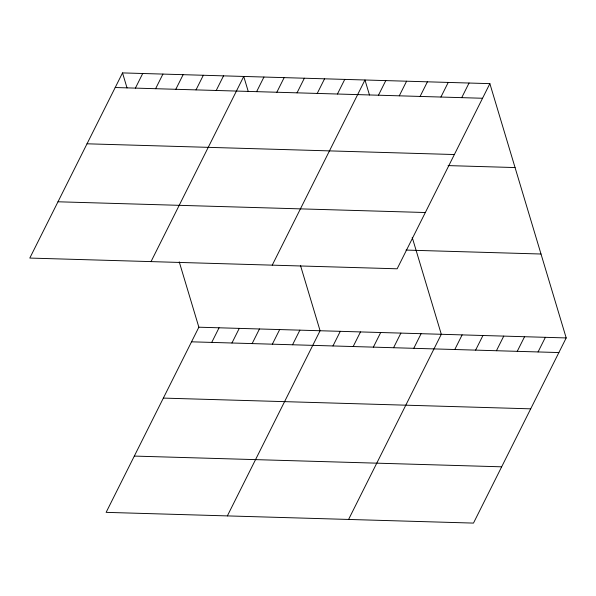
<?xml version="1.0" encoding="UTF-8"?>
<svg xmlns="http://www.w3.org/2000/svg" width="596" height="596" viewBox="0 0 596 596"><rect width="100%" height="100%" fill="white"/><g stroke="black" fill="none" stroke-linecap="round" stroke-linejoin="round"><path stroke-width="0.89" d="M122.523 72.906L29.8 258.068L397.145 268.796L489.867 83.641L122.523 72.906L127.03 87.925M135.404 88.119L142.727 73.494M155.608 88.707L162.931 74.09M175.813 89.296L183.128 74.679M196.017 89.884L203.333 75.267M216.221 90.48L223.537 75.856M151.026 261.607L243.742 76.452L248.249 91.464M256.63 91.657L263.946 77.04M276.835 92.246L284.15 77.629M297.031 92.842L304.355 78.218M179.232 261.838L198.855 327.204L106.133 512.359L473.477 523.094L566.2 337.932L489.867 83.641M317.236 93.43L324.559 78.814M211.736 342.409L219.06 327.793M337.44 94.019L344.764 79.402M231.941 342.998L239.264 328.381M272.245 265.145L364.968 79.991L369.475 95.01M252.145 343.594L259.469 328.97M378.46 95.218L385.783 80.602M272.35 344.183L279.673 329.566M399.275 95.829L406.599 81.205M292.554 344.771L299.877 330.154M420.098 96.433L427.414 81.816M227.359 515.905L320.082 330.743L300.459 265.376M440.913 97.044L448.229 82.427M332.963 345.956L340.286 331.331M461.729 97.647L469.045 83.03M353.167 346.544L360.491 331.927M373.372 347.133L380.695 332.516M393.576 347.721L400.892 333.104M413.78 348.317L421.096 333.693M348.585 519.444L441.301 334.289L412.216 237.402M454.8 349.509L462.116 334.892M475.615 350.12L482.939 335.503M496.431 350.731L503.754 336.114M517.246 351.335L524.569 336.718M538.061 351.945L545.385 337.329M115.199 87.523L482.544 98.258M87.016 143.8L454.361 154.535M448.08 165.599L515.056 167.558M57.983 201.783L425.328 212.519M406.01 250.074L541.012 254.015M198.855 327.204L566.2 337.932M191.54 341.821L558.877 352.556M163.356 398.098L530.701 408.834M134.316 456.082L501.661 466.817"/></g></svg>
